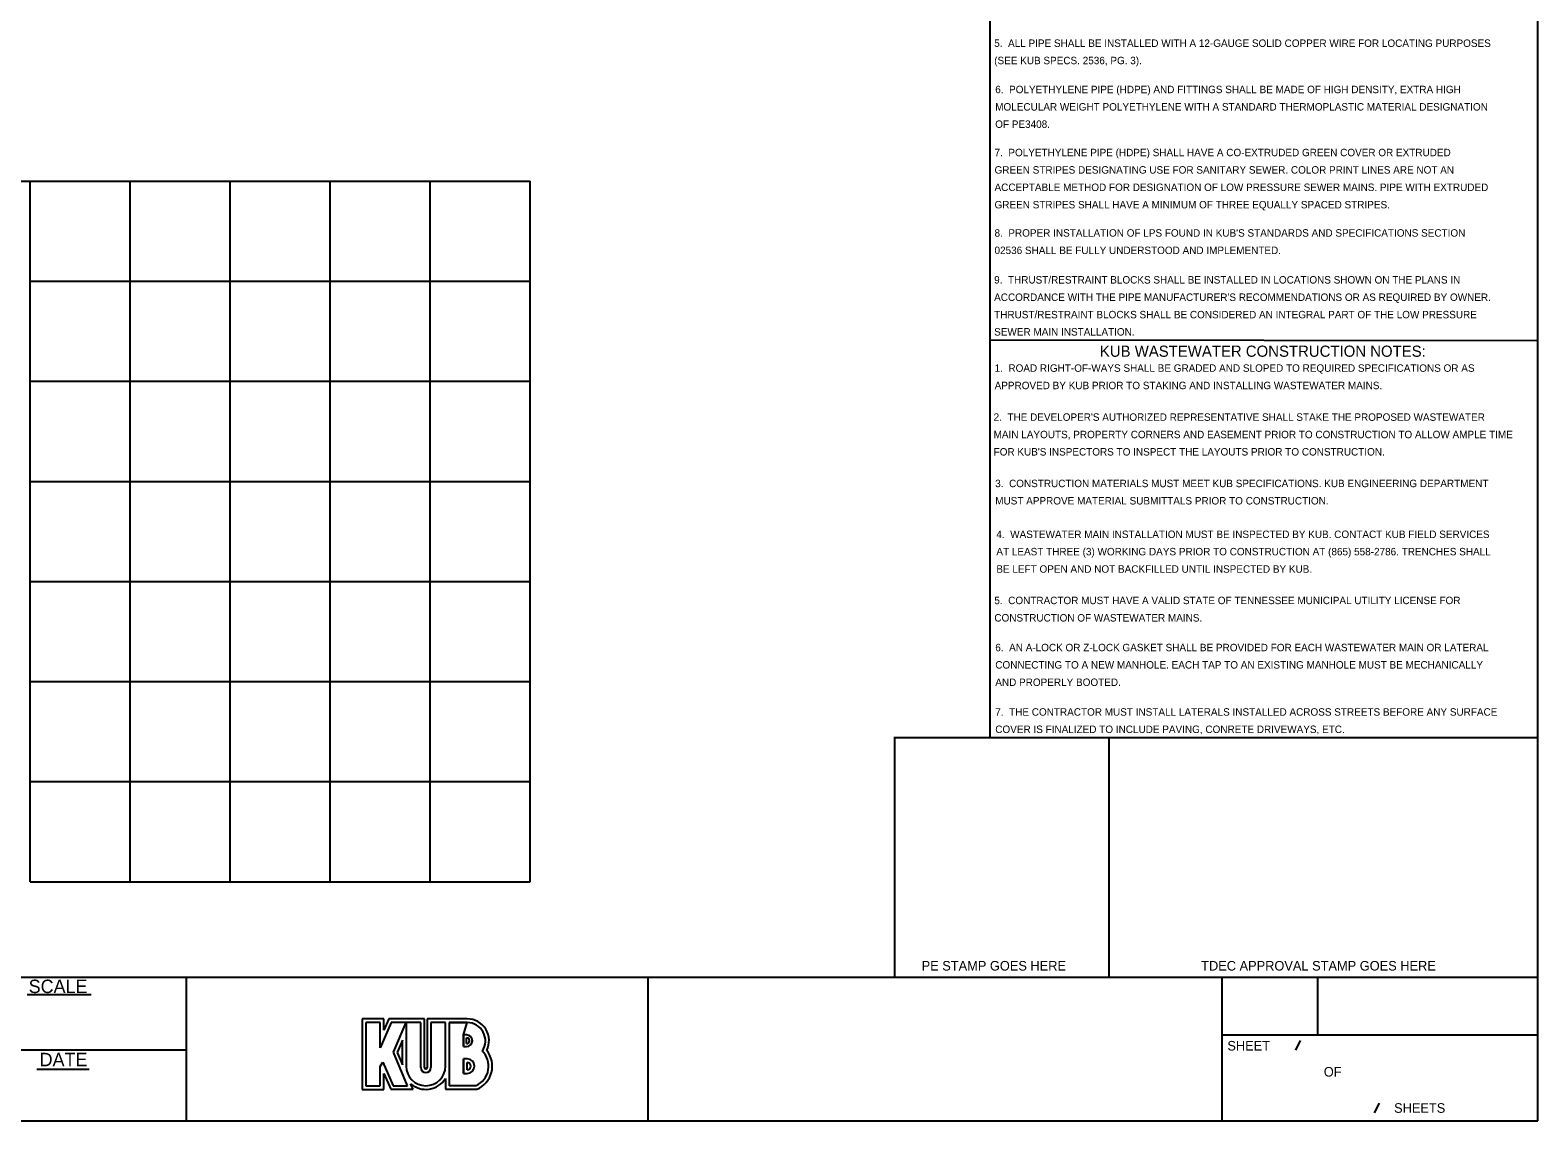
# Model space of a CAD drawing. Extents: x 2616231 to 2620606, y 639999 to 642874.
# Drawn here: x 2618637 to 2620606, y 639999 to 641423 of the extents above; entities that cross this region are included whole.
import ezdxf

# ---------------------------------------------------------------- set-up
doc = ezdxf.new("R2010")
doc.units = 0
doc.layers.add('Level 1', color=7, linetype='Continuous')

msp = doc.modelspace()

# ---------------------------------------------------------------- linework, layer by layer
at = {"layer": 'Level 1'}
for p, q in [((2619891, 640499.2), (2619891, 642873.9)), ((2620606.3, 639998.9), (2620606.3, 642873.9)), ((2617461.3, 641225.6), (2618637.1, 641225.6)), ((2618637.1, 640833.7), (2618637.1, 641225.6)), ((2618637.1, 641225.6), (2619290.3, 641225.6)), ((2618767.7, 640833.7), (2618767.7, 641225.6)), ((2618898.4, 640833.7), (2618898.4, 641225.6)), ((2619029, 640833.7), (2619029, 641225.6)), ((2619159.7, 640833.7), (2619159.7, 641225.6)), ((2619290.3, 640833.7), (2619290.3, 641225.6)), ((2618637.1, 641095), (2619290.3, 641095)), ((2619891.2, 641018.5), (2620606.3, 641017.4)), ((2618637.1, 640964.3), (2619290.3, 640964.3)), ((2618637.1, 640311.1), (2618637.1, 640833.7)), ((2618637.1, 640833.7), (2619290.3, 640833.7)), ((2618637.1, 640833.7), (2619290.3, 640833.7)), ((2618767.7, 640311.1), (2618767.7, 640833.7)), ((2618898.4, 640311.1), (2618898.4, 640833.7)), ((2619029, 640311.1), (2619029, 640833.7)), ((2619159.7, 640311.1), (2619159.7, 640833.7)), ((2619290.3, 640311.1), (2619290.3, 640833.7)), ((2618637.1, 640807.5), (2618637.1, 640807.5)), ((2618637.1, 640807.5), (2618637.1, 640807.5)), ((2618637.1, 640703), (2619290.3, 640703)), ((2618637.1, 640572.4), (2619290.3, 640572.4)), ((2619765.2, 640499.2), (2620606.3, 640499.2)), ((2619766.6, 640186.8), (2619766.6, 640499.2)), ((2620046.4, 640186.4), (2620046.4, 640499.2)), ((2618637.1, 640441.7), (2619290.3, 640441.7)), ((2618637.1, 640311.1), (2619290.3, 640311.1)), ((2616231.3, 640186.4), (2620606.3, 640186.4)), ((2618840.7, 640186.4), (2618840.7, 639998.9)), ((2619443.8, 640186.4), (2619443.8, 639998.9)), ((2620193.8, 640186.4), (2620193.8, 639998.9)), ((2620318.8, 640111.4), (2620318.8, 640186.4)), ((2618633.2, 640163.9), (2618716.7, 640163.9)), ((2619099.1, 640132), (2619070.7, 640132)), ((2619070.7, 640132), (2619070.7, 640039.9)), ((2619099.1, 640132), (2619070.7, 640132)), ((2619070.7, 640132), (2619070.7, 640039.9)), ((2619099.1, 640132), (2619070.7, 640132)), ((2619070.7, 640132), (2619070.7, 640039.9)), ((2619099.1, 640132), (2619070.7, 640132)), ((2619070.7, 640132), (2619070.7, 640039.9)), ((2619094.4, 640127.2), (2619075.4, 640127.2)), ((2619075.4, 640127.2), (2619075.4, 640044.6)), ((2619094.4, 640127.2), (2619075.4, 640127.2)), ((2619075.4, 640127.2), (2619075.4, 640044.6)), ((2619094.4, 640127.2), (2619075.4, 640127.2)), ((2619075.4, 640127.2), (2619075.4, 640044.6)), ((2619094.4, 640127.2), (2619075.4, 640127.2)), ((2619075.4, 640127.2), (2619075.4, 640044.6)), ((2619108.6, 640127.2), (2619094.4, 640094.3)), ((2619094.4, 640094.3), (2619094.4, 640127.2)), ((2619108.6, 640127.2), (2619094.4, 640094.3)), ((2619094.4, 640094.3), (2619094.4, 640127.2)), ((2619108.6, 640127.2), (2619094.4, 640094.3)), ((2619094.4, 640094.3), (2619094.4, 640127.2)), ((2619108.6, 640127.2), (2619094.4, 640094.3)), ((2619094.4, 640094.3), (2619094.4, 640127.2)), ((2619105.5, 640132), (2619099.1, 640117.2)), ((2619099.1, 640117.2), (2619099.1, 640132)), ((2619105.5, 640132), (2619099.1, 640117.2)), ((2619099.1, 640117.2), (2619099.1, 640132)), ((2619105.5, 640132), (2619099.1, 640117.2)), ((2619099.1, 640117.2), (2619099.1, 640132)), ((2619105.5, 640132), (2619099.1, 640117.2)), ((2619099.1, 640117.2), (2619099.1, 640132)), ((2619152, 640132), (2619105.5, 640132)), ((2619152, 640132), (2619105.5, 640132)), ((2619152, 640132), (2619105.5, 640132)), ((2619152, 640132), (2619105.5, 640132)), ((2619128.3, 640127.2), (2619108.6, 640127.2)), ((2619128.3, 640127.2), (2619108.6, 640127.2)), ((2619128.3, 640127.2), (2619108.6, 640127.2)), ((2619128.3, 640127.2), (2619108.6, 640127.2)), ((2619111.5, 640088.4), (2619128.3, 640127.2)), ((2619111.5, 640088.4), (2619128.3, 640127.2)), ((2619111.5, 640088.4), (2619128.3, 640127.2)), ((2619111.5, 640088.4), (2619128.3, 640127.2)), ((2619147.3, 640127.2), (2619128.3, 640127.2)), ((2619128.3, 640127.2), (2619128.3, 640068.5)), ((2619147.3, 640127.2), (2619128.3, 640127.2)), ((2619128.3, 640127.2), (2619128.3, 640068.5)), ((2619147.3, 640127.2), (2619128.3, 640127.2)), ((2619128.3, 640127.2), (2619128.3, 640068.5)), ((2619147.3, 640127.2), (2619128.3, 640127.2)), ((2619128.3, 640127.2), (2619128.3, 640068.5)), ((2619147.3, 640068.5), (2619147.3, 640127.2)), ((2619147.3, 640068.5), (2619147.3, 640127.2)), ((2619147.3, 640068.5), (2619147.3, 640127.2)), ((2619147.3, 640068.5), (2619147.3, 640127.2)), ((2619152, 640068.5), (2619152, 640132)), ((2619152, 640068.5), (2619152, 640132)), ((2619152, 640068.5), (2619152, 640132)), ((2619152, 640068.5), (2619152, 640132)), ((2619208, 640132), (2619155.8, 640132)), ((2619155.8, 640132), (2619155.8, 640068.5)), ((2619208, 640132), (2619155.8, 640132)), ((2619155.8, 640132), (2619155.8, 640068.5)), ((2619208, 640132), (2619155.8, 640132)), ((2619155.8, 640132), (2619155.8, 640068.5)), ((2619208, 640132), (2619155.8, 640132)), ((2619155.8, 640132), (2619155.8, 640068.5)), ((2619160.6, 640127.2), (2619160.6, 640068.5)), ((2619179.6, 640127.2), (2619160.6, 640127.2)), ((2619160.6, 640127.2), (2619160.6, 640068.5)), ((2619179.6, 640127.2), (2619160.6, 640127.2)), ((2619160.6, 640127.2), (2619160.6, 640068.5)), ((2619179.6, 640127.2), (2619160.6, 640127.2)), ((2619160.6, 640127.2), (2619160.6, 640068.5)), ((2619179.6, 640127.2), (2619160.6, 640127.2)), ((2619179.6, 640068.5), (2619179.6, 640127.2)), ((2619179.6, 640068.5), (2619179.6, 640127.2)), ((2619179.6, 640068.5), (2619179.6, 640127.2)), ((2619179.6, 640068.5), (2619179.6, 640127.2)), ((2619184.3, 640127.2), (2619208, 640127.2)), ((2619184.3, 640127.2), (2619184.3, 640044.8)), ((2619184.3, 640127.2), (2619208, 640127.2)), ((2619184.3, 640127.2), (2619184.3, 640044.8)), ((2619184.3, 640127.2), (2619208, 640127.2)), ((2619184.3, 640127.2), (2619184.3, 640044.8)), ((2619184.3, 640127.2), (2619208, 640127.2)), ((2619184.3, 640127.2), (2619184.3, 640044.8)), ((2619208, 640127.2), (2619184.4, 640127.2)), ((2619208, 640127.2), (2619184.4, 640127.2)), ((2619208, 640127.2), (2619184.4, 640127.2)), ((2619208, 640127.2), (2619184.4, 640127.2)), ((2619208, 640127.2), (2619184.4, 640127.2)), ((2619208, 640127.2), (2619184.4, 640127.2)), ((2619208, 640127.2), (2619184.4, 640127.2)), ((2619208, 640127.2), (2619184.4, 640127.2)), ((2619203.3, 640111.1), (2619208, 640127.2)), ((2619203.3, 640111.1), (2619208, 640127.2)), ((2619203.3, 640111.1), (2619208, 640127.2)), ((2619203.3, 640111.1), (2619208, 640127.2)), ((2619123.6, 640104.3), (2619116.6, 640088.3)), ((2619123.6, 640104.3), (2619116.6, 640088.3)), ((2619123.6, 640104.3), (2619116.6, 640088.3)), ((2619123.6, 640104.3), (2619116.6, 640088.3)), ((2619123.6, 640072.2), (2619123.6, 640104.3)), ((2619123.6, 640072.2), (2619123.6, 640104.3)), ((2619123.6, 640072.2), (2619123.6, 640104.3)), ((2619123.6, 640072.2), (2619123.6, 640104.3)), ((2619207.1, 640111.1), (2619203.3, 640111.1)), ((2619203.3, 640095.9), (2619203.3, 640111.1)), ((2619203.3, 640111.1), (2619203.3, 640095.9)), ((2619203.3, 640095.9), (2619203.3, 640111.1)), ((2619203.3, 640095.9), (2619203.3, 640111.1)), ((2619207.1, 640111.1), (2619203.3, 640111.1)), ((2619203.3, 640095.9), (2619203.3, 640111.1)), ((2619203.3, 640111.1), (2619203.3, 640095.9)), ((2619203.3, 640095.9), (2619203.3, 640111.1)), ((2619203.3, 640095.9), (2619203.3, 640111.1)), ((2619207.1, 640111.1), (2619203.3, 640111.1)), ((2619203.3, 640095.9), (2619203.3, 640111.1)), ((2619203.3, 640111.1), (2619203.3, 640095.9)), ((2619203.3, 640095.9), (2619203.3, 640111.1)), ((2619203.3, 640095.9), (2619203.3, 640111.1)), ((2619207.1, 640111.1), (2619203.3, 640111.1)), ((2619203.3, 640095.9), (2619203.3, 640111.1)), ((2619203.3, 640111.1), (2619203.3, 640095.9)), ((2619203.3, 640095.9), (2619203.3, 640111.1)), ((2619203.3, 640095.9), (2619203.3, 640111.1)), ((2619207.1, 640099.7), (2619207.1, 640107.3)), ((2619207.1, 640099.7), (2619207.1, 640107.3)), ((2619207.1, 640099.7), (2619207.1, 640107.3)), ((2619207.1, 640099.7), (2619207.1, 640107.3)), ((2620193.8, 640111.4), (2620606.3, 640111.4)), ((2620296.1, 640103.9), (2620289.8, 640091.2)), ((2618528.2, 640091.4), (2618840.7, 640091.4)), ((2619130.1, 640044.8), (2619111.5, 640088.4)), ((2619130.1, 640044.8), (2619111.5, 640088.4)), ((2619130.1, 640044.8), (2619111.5, 640088.4)), ((2619130.1, 640044.8), (2619111.5, 640088.4)), ((2619116.6, 640088.3), (2619123.6, 640072.2)), ((2619116.6, 640088.3), (2619123.6, 640072.2)), ((2619116.6, 640088.3), (2619123.6, 640072.2)), ((2619116.6, 640088.3), (2619123.6, 640072.2)), ((2619203.3, 640095.9), (2619207.1, 640095.9)), ((2619203.3, 640095.9), (2619207.1, 640095.9)), ((2619203.3, 640095.9), (2619207.1, 640095.9)), ((2619203.3, 640095.9), (2619207.1, 640095.9)), ((2618646, 640066.4), (2618714.2, 640066.4)), ((2619094.4, 640069.7), (2619097.9, 640075.7)), ((2619094.4, 640069.7), (2619097.9, 640075.7)), ((2619094.4, 640069.7), (2619097.9, 640075.7)), ((2619094.4, 640069.7), (2619097.9, 640075.7)), ((2619094.4, 640044.6), (2619094.4, 640069.7)), ((2619094.4, 640044.6), (2619094.4, 640069.7)), ((2619094.4, 640044.6), (2619094.4, 640069.7)), ((2619094.4, 640044.6), (2619094.4, 640069.7)), ((2619097.9, 640075.7), (2619111.1, 640044.8)), ((2619097.9, 640075.7), (2619111.1, 640044.8)), ((2619097.9, 640075.7), (2619111.1, 640044.8)), ((2619097.9, 640075.7), (2619111.1, 640044.8)), ((2619208, 640079.7), (2619203.3, 640079.7)), ((2619203.3, 640079.7), (2619203.3, 640060.8)), ((2619203.3, 640060.8), (2619203.3, 640079.7)), ((2619203.3, 640060.8), (2619203.3, 640079.7)), ((2619208, 640079.7), (2619203.3, 640079.7)), ((2619203.3, 640079.7), (2619203.3, 640060.8)), ((2619203.3, 640060.8), (2619203.3, 640079.7)), ((2619203.3, 640060.8), (2619203.3, 640079.7)), ((2619208, 640079.7), (2619203.3, 640079.7)), ((2619203.3, 640079.7), (2619203.3, 640060.8)), ((2619203.3, 640060.8), (2619203.3, 640079.7)), ((2619203.3, 640060.8), (2619203.3, 640079.7)), ((2619208, 640079.7), (2619203.3, 640079.7)), ((2619203.3, 640079.7), (2619203.3, 640060.8)), ((2619203.3, 640060.8), (2619203.3, 640079.7)), ((2619203.3, 640060.8), (2619203.3, 640079.7)), ((2619208, 640065.5), (2619208, 640075)), ((2619208, 640065.5), (2619208, 640075)), ((2619208, 640065.5), (2619208, 640075)), ((2619208, 640065.5), (2619208, 640075)), ((2619075.4, 640044.6), (2619094.4, 640044.6)), ((2619075.4, 640044.6), (2619094.4, 640044.6)), ((2619075.4, 640044.6), (2619094.4, 640044.6)), ((2619075.4, 640044.6), (2619094.4, 640044.6)), ((2619099.1, 640039.9), (2619099.1, 640060.7)), ((2619099.1, 640060.7), (2619108, 640040.1)), ((2619099.1, 640039.9), (2619099.1, 640060.7)), ((2619099.1, 640060.7), (2619108, 640040.1)), ((2619099.1, 640039.9), (2619099.1, 640060.7)), ((2619099.1, 640060.7), (2619108, 640040.1)), ((2619099.1, 640039.9), (2619099.1, 640060.7)), ((2619099.1, 640060.7), (2619108, 640040.1)), ((2619111.1, 640044.8), (2619130.1, 640044.8)), ((2619111.1, 640044.8), (2619130.1, 640044.8)), ((2619111.1, 640044.8), (2619130.1, 640044.8)), ((2619111.1, 640044.8), (2619130.1, 640044.8)), ((2619137.3, 640040.1), (2619134.1, 640047.4)), ((2619137.3, 640040.1), (2619134.1, 640047.4)), ((2619137.3, 640040.1), (2619134.1, 640047.4)), ((2619137.3, 640040.1), (2619134.1, 640047.4)), ((2619179.6, 640054.1), (2619179.6, 640040.1)), ((2619179.6, 640054.1), (2619179.6, 640040.1)), ((2619179.6, 640054.1), (2619179.6, 640040.1)), ((2619179.6, 640054.1), (2619179.6, 640040.1)), ((2619219.9, 640044.8), (2619184.3, 640044.8)), ((2619219.9, 640044.8), (2619184.3, 640044.8)), ((2619219.9, 640044.8), (2619184.3, 640044.8)), ((2619219.9, 640044.8), (2619184.3, 640044.8)), ((2619203.3, 640060.8), (2619208, 640060.8)), ((2619203.3, 640060.8), (2619208, 640060.8)), ((2619203.3, 640060.8), (2619208, 640060.8)), ((2619203.3, 640060.8), (2619208, 640060.8)), ((2619070.7, 640039.9), (2619099.1, 640039.9)), ((2619070.7, 640039.9), (2619099.1, 640039.9)), ((2619070.7, 640039.9), (2619099.1, 640039.9)), ((2619070.7, 640039.9), (2619099.1, 640039.9)), ((2619108, 640040.1), (2619137.3, 640040.1)), ((2619108, 640040.1), (2619137.3, 640040.1)), ((2619108, 640040.1), (2619137.3, 640040.1)), ((2619108, 640040.1), (2619137.3, 640040.1)), ((2619179.6, 640040.1), (2619220.5, 640040.1)), ((2619179.6, 640040.1), (2619220.5, 640040.1)), ((2619179.6, 640040.1), (2619220.5, 640040.1)), ((2619179.6, 640040.1), (2619220.5, 640040.1)), ((2620399, 640021.9), (2620392.6, 640009.2)), ((2616231.3, 639998.9), (2620606.3, 639998.9))]:
    msp.add_line(p, q, dxfattribs=at)
for centre, radius, start, end in [((2619208, 640103.5), 28.5, 333.3589, 90), ((2619208, 640103.5), 28.5, 333.3589, 90), ((2619208, 640103.5), 28.5, 333.3589, 90), ((2619208, 640103.5), 28.5, 333.3589, 90), ((2619208, 640103.5), 23.7, 325.7211, 90), ((2619208, 640103.5), 23.7, 325.7211, 90), ((2619208, 640103.5), 23.7, 325.7211, 90), ((2619208, 640103.5), 23.7, 325.7211, 90), ((2619207.1, 640103.5), 7.59, 270, 90), ((2619207.1, 640103.5), 7.59, 270, 90), ((2619207.1, 640103.5), 7.59, 270, 90), ((2619207.1, 640103.5), 7.59, 270, 90), ((2619207.1, 640103.5), 3.8, 270, 90), ((2619207.1, 640103.5), 3.8, 270, 90), ((2619207.1, 640103.5), 3.8, 270, 90), ((2619207.1, 640103.5), 3.8, 270, 90), ((2619208, 640070.3), 27.9, 294.943, 45.3608), ((2619208, 640070.3), 27.9, 294.943, 45.3608), ((2619208, 640070.3), 27.9, 294.943, 45.3608), ((2619208, 640070.3), 27.9, 294.943, 45.3608), ((2619208, 640070.3), 32.7, 292.3572, 38.7847), ((2619208, 640070.3), 32.7, 292.3572, 38.7847), ((2619208, 640070.3), 32.7, 292.3572, 38.7847), ((2619208, 640070.3), 32.7, 292.3572, 38.7847), ((2619153.9, 640070.4), 25.6, 180, 0), ((2619153.9, 640070.4), 25.6, 180, 0), ((2619153.9, 640070.4), 25.6, 180, 0), ((2619153.9, 640070.4), 25.6, 180, 0), ((2619153.9, 640068.5), 6.64, 180, 0), ((2619153.9, 640068.5), 6.64, 180, 0), ((2619153.9, 640068.5), 6.64, 180, 0), ((2619153.9, 640068.5), 6.64, 180, 0), ((2619153.9, 640068.5), 1.9, 180, 0), ((2619153.9, 640068.5), 1.9, 180, 0), ((2619153.9, 640068.5), 1.9, 180, 0), ((2619153.9, 640068.5), 1.9, 180, 0), ((2619208, 640070.3), 9.49, 270, 90), ((2619208, 640070.3), 9.49, 270, 90), ((2619208, 640070.3), 9.49, 270, 90), ((2619208, 640070.3), 9.49, 270, 90), ((2619208, 640070.3), 4.75, 270, 90), ((2619208, 640070.3), 4.75, 270, 90), ((2619208, 640070.3), 4.75, 270, 90), ((2619208, 640070.3), 4.75, 270, 90), ((2619153.9, 640070.4), 30.4, 229.3009, 327.5383), ((2619153.9, 640070.4), 30.4, 229.3009, 327.5383), ((2619153.9, 640070.4), 30.4, 229.3009, 327.5383), ((2619153.9, 640070.4), 30.4, 229.3009, 327.5383)]:
    msp.add_arc(centre, radius, start, end, dxfattribs=at)

# ---------------------------------------------------------------- texts
for s, height, p in [('5.  ALL PIPE SHALL BE INSTALLED WITH A 12-GAUGE SOLID COPPER WIRE FOR LOCATING PURPOSES', 9.72, (2619896.3, 641400.8)), ('(SEE KUB SPECS. 2536, PG. 3).', 9.72, (2619896.3, 641378.2)), ('6.  POLYETHYLENE PIPE (HDPE) AND FITTINGS SHALL BE MADE OF HIGH DENSITY, EXTRA HIGH', 9.72, (2619897.6, 641340.4)), ('MOLECULAR WEIGHT POLYETHYLENE WITH A STANDARD THERMOPLASTIC MATERIAL DESIGNATION', 9.72, (2619897.6, 641317.7)), ('OF PE3408.', 9.72, (2619897.6, 641295.1)), ('7.  POLYETHYLENE PIPE (HDPE) SHALL HAVE A CO-EXTRUDED GREEN COVER OR EXTRUDED ', 9.72, (2619896.7, 641258.1)), ('GREEN STRIPES DESIGNATING USE FOR SANITARY SEWER. COLOR PRINT LINES ARE NOT AN', 9.72, (2619896.7, 641235.4)), ('ACCEPTABLE METHOD FOR DESIGNATION OF LOW PRESSURE SEWER MAINS. PIPE WITH EXTRUDED', 9.72, (2619896.7, 641212.7)), ('GREEN STRIPES SHALL HAVE A MINIMUM OF THREE EQUALLY SPACED STRIPES.', 9.72, (2619896.7, 641190)), ("8.  PROPER INSTALLATION OF LPS FOUND IN KUB'S STANDARDS AND SPECIFICATIONS SECTION  ", 9.72, (2619896.7, 641153.1)), ('02536 SHALL BE FULLY UNDERSTOOD AND IMPLEMENTED.', 9.72, (2619896.7, 641130.4)), ('9.  THRUST/RESTRAINT BLOCKS SHALL BE INSTALLED IN LOCATIONS SHOWN ON THE PLANS IN', 9.72, (2619896.2, 641091.9)), ("ACCORDANCE WITH THE PIPE MANUFACTURER'S RECOMMENDATIONS OR AS REQUIRED BY OWNER.", 9.72, (2619896.2, 641069.2)), ('THRUST/RESTRAINT BLOCKS SHALL BE CONSIDERED AN INTEGRAL PART OF THE LOW PRESSURE', 9.72, (2619896.2, 641046.5)), ('SEWER MAIN INSTALLATION.', 9.72, (2619896.2, 641024)), ('KUB WASTEWATER CONSTRUCTION NOTES:', 14.58, (2620034.3, 640996.3)), ('1.  ROAD RIGHT-OF-WAYS SHALL BE GRADED AND SLOPED TO REQUIRED SPECIFICATIONS OR AS', 9.72, (2619896.8, 640976.7)), ('APPROVED BY KUB PRIOR TO STAKING AND INSTALLING WASTEWATER MAINS.', 9.72, (2619896.8, 640954)), ("2.  THE DEVELOPER'S AUTHORIZED REPRESENTATIVE SHALL STAKE THE PROPOSED WASTEWATER", 9.72, (2619895.5, 640912.7)), ('MAIN LAYOUTS, PROPERTY CORNERS AND EASEMENT PRIOR TO CONSTRUCTION TO ALLOW AMPLE TIME', 9.72, (2619895.5, 640890)), ("FOR KUB'S INSPECTORS TO INSPECT THE LAYOUTS PRIOR TO CONSTRUCTION.", 9.72, (2619895.5, 640867.4)), ('3.  CONSTRUCTION MATERIALS MUST MEET KUB SPECIFICATIONS. KUB ENGINEERING DEPARTMENT', 9.72, (2619897.6, 640826.1)), ('MUST APPROVE MATERIAL SUBMITTALS PRIOR TO CONSTRUCTION.', 9.72, (2619897.6, 640803.5)), ('4.  WASTEWATER MAIN INSTALLATION MUST BE INSPECTED BY KUB. CONTACT KUB FIELD SERVICES', 9.72, (2619899.1, 640759.7)), ('AT LEAST THREE (3) WORKING DAYS PRIOR TO CONSTRUCTION AT (865) 558-2786. TRENCHES SHALL', 9.72, (2619899.1, 640737.1)), ('BE LEFT OPEN AND NOT BACKFILLED UNTIL INSPECTED BY KUB.', 9.72, (2619899.1, 640714.4)), ('5.  CONTRACTOR MUST HAVE A VALID STATE OF TENNESSEE MUNICIPAL UTILITY LICENSE FOR', 9.72, (2619896.5, 640673.4)), ('CONSTRUCTION OF WASTEWATER MAINS.', 9.72, (2619896.5, 640650.7)), ('6.  AN A-LOCK OR Z-LOCK GASKET SHALL BE PROVIDED FOR EACH WASTEWATER MAIN OR LATERAL', 9.72, (2619897.7, 640611.9)), ('CONNECTING TO A NEW MANHOLE. EACH TAP TO AN EXISTING MANHOLE MUST BE MECHANICALLY ', 9.72, (2619897.7, 640589.3)), ('AND PROPERLY BOOTED.', 9.72, (2619897.7, 640566.6)), ('7.  THE CONTRACTOR MUST INSTALL LATERALS INSTALLED ACROSS STREETS BEFORE ANY SURFACE', 9.72, (2619897.7, 640527.8)), ('COVER IS FINALIZED TO INCLUDE PAVING, CONRETE DRIVEWAYS, ETC.', 9.72, (2619897.7, 640505.2)), ('PE STAMP GOES HERE', 12.5, (2619801.5, 640195.1)), ('TDEC APPROVAL STAMP GOES HERE', 12.5, (2620166.6, 640195.1)), ('SCALE', 17.5, (2618635.2, 640165.7)), ('SHEET', 12.5, (2620200.8, 640090.7)), ('DATE', 17.5, (2618649.5, 640070.2)), ('OF', 12.5, (2620326.8, 640056.7)), ('SHEETS', 12.5, (2620418.6, 640009.4))]:
    msp.add_text(s, height=height, dxfattribs=at).set_placement(p)

doc.saveas('drawing.dxf')
